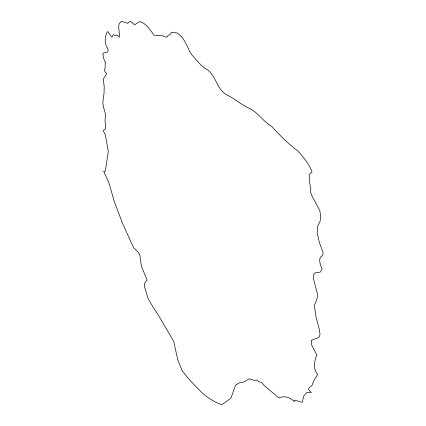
<?xml version="1.0" encoding="UTF-8"?>
<svg xmlns="http://www.w3.org/2000/svg" width="426" height="426" viewBox="0 0 426 426"><rect width="100%" height="100%" fill="white"/><g stroke="black" fill="none" stroke-linecap="round" stroke-linejoin="round"><path stroke-width="0.64" d="M105.249 62.196L105.068 68.623L104.349 70.045L104.892 71.509L106.473 73.304L106.409 74.364L103.145 79.231L104.216 86.308L104.019 93.241L102.783 102.847L103.609 107.554L105.462 114.125L105.057 121.394L105.701 126.075L105.073 129.323L103.177 130.473L105.44 135.127L108.3 151.544L105.488 169.937L104.663 171.955L103.667 171.279L108.912 182.749L114.44 202.041L122.858 224.049L133.588 247.676L138.471 252.581L140.122 256.015L140.26 259.232L141.544 266.516L147.045 279.983L144.638 283.162L144.297 285.995L148.141 298.663L153.493 307.833L158.563 315.453L173.696 341.38L177.807 359.981L182.094 370.577L188.452 378.677L201.967 392.809L208.729 398.097L215.465 402.16L221.802 404.7L230.892 398.267L235.679 385.051L239.385 382.788L243.747 382.058L249.258 378.82L254.397 380.461L256.574 380.072L259.189 381.818L261.74 382.639L264.45 385.786L279.062 398.022C284.398 395.014 290.42 397.788 294.435 401.67L294.579 400.051L302.077 402.426L304.004 395.52L306.917 392.495L311.31 392.421L308.658 389.801L308.765 388.246L311.933 385.573L313.674 380.977L317.679 374.417C312.631 368.964 314.425 360.652 317.003 354.453L315.709 353.021L311.635 344.895L311.315 340.267L318.541 337.589L319.271 337.019L320.006 334.501L319.298 329.266L316.14 317.519L314.303 305.644L316.806 299.419L317.7 294.851L313.509 278.982L313.445 274.887L315.155 272.954L320.166 272.113L322.152 269.179L320.187 264.035L319.543 259.695L320.581 257.08L322.471 255.499L323.217 252.709L319.34 242.564L317.125 232.463L317.748 226.009L319.99 221.563L320.815 216.925L319.82 210.636L312.114 196.152L310.389 191.876L310.842 189.107L309.548 181.923L309.068 174.516L312.024 171.939C309.281 163.872 303.317 157.38 297.934 150.942C288.221 143.892 279.818 135.335 271.708 126.469C262.879 121.405 257.474 111.447 247.98 107.709C240.706 104.216 234.737 98.656 227.431 95.248C217.047 90.12 216.392 76.771 207.781 69.965C201.147 66.573 196.615 60.071 191.657 54.629C186.902 47.382 184.879 37.312 176.726 32.866L171.3 32.2L170.656 34.117L167.871 35.656L166.864 37.232L161.135 35.331L157.764 35.688L154.042 35.23C150.314 30.006 146.581 24.048 140.34 21.614L138.727 22.157L134.675 24.783L130.356 21.343L127.48 23.249L121.575 21.3L119.445 23.265L118.582 26.002L119.525 35.571L119.269 37.206L117.049 35.193L115.899 35.102L114.903 35.688L113.407 34.49L112.113 36.956L111.521 37.03L107.884 31.705L107.288 31.774C104.572 36.817 104.375 44.139 107.879 48.905L108.199 50.316L107.709 51.85L102.911 53.309L103.438 57.957L105.249 62.196"/></g></svg>
